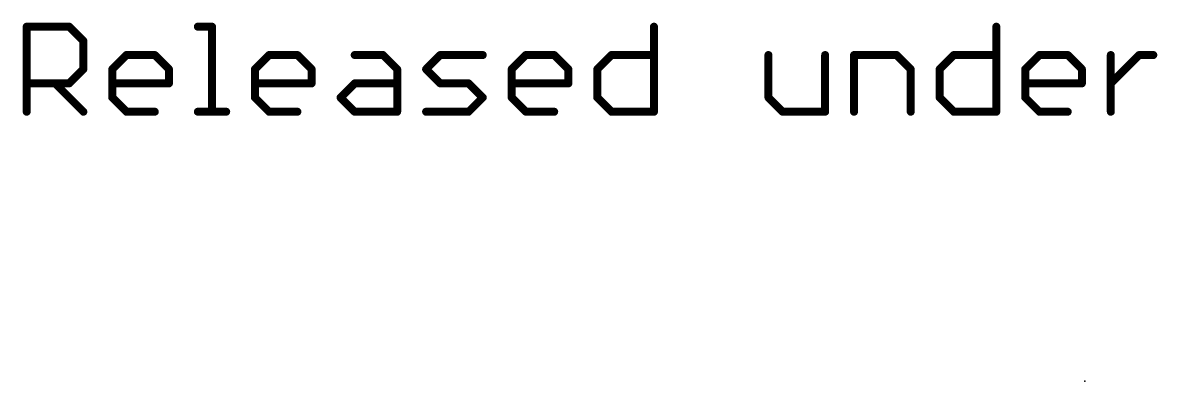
# Model space of a CAD drawing. Extents: x -29 to 78, y -28 to 63.
# Drawn here: x -29.21 to -7.51, y -24.13 to -17.27 of the extents above; entities that cross this region are included whole.
import ezdxf

# ---------------------------------------------------------------- set-up
doc = ezdxf.new("R2010")
doc.units = 0
doc.layers.add('23', color=53, linetype='CONTINUOUS')
doc.layers.add('51', color=53, linetype='CONTINUOUS')

msp = doc.modelspace()

# ---------------------------------------------------------------- linework, layer by layer
at = {"layer": '23'}
msp.add_point((-8.89, -24.13), dxfattribs=at)
at = {"layer": '51', "const_width": 0.1524}
for points in [[(-29.1338, -18.9738), (-29.1338, -17.3468)], [(-29.1338, -17.3468), (-28.3203, -17.3468)], [(-28.3203, -17.3468), (-28.0491, -17.618)], [(-25.8595, -17.3468), (-25.5883, -17.3468)], [(-25.5883, -17.3468), (-25.5883, -18.9738)], [(-17.1348, -17.3468), (-17.1348, -18.9738)], [(-10.5861, -17.3468), (-10.5861, -18.9738)], [(-28.0491, -17.618), (-28.0491, -18.1603)], [(-27.4966, -18.1603), (-27.2255, -17.8891)], [(-27.2255, -17.8891), (-26.6832, -17.8891)], [(-26.6832, -17.8891), (-26.412, -18.1603)], [(-24.7681, -18.1603), (-24.4969, -17.8891)], [(-24.4969, -17.8891), (-23.9546, -17.8891)], [(-23.9546, -17.8891), (-23.6834, -18.1603)], [(-22.8597, -17.8891), (-22.3174, -17.8891)], [(-22.3174, -17.8891), (-22.0462, -18.1603)], [(-21.4937, -18.1603), (-21.2226, -17.8891)], [(-21.2226, -17.8891), (-20.4091, -17.8891)], [(-19.8566, -18.1603), (-19.5854, -17.8891)], [(-19.5854, -17.8891), (-19.0431, -17.8891)], [(-19.0431, -17.8891), (-18.7719, -18.1603)], [(-18.2194, -18.1603), (-17.9483, -17.8891)], [(-17.9483, -17.8891), (-17.1348, -17.8891)], [(-14.9451, -17.8891), (-14.9451, -18.7026)], [(-13.8605, -18.9738), (-13.8605, -17.8891)], [(-13.308, -18.9738), (-13.308, -17.8891)], [(-13.308, -17.8891), (-12.4945, -17.8891)], [(-12.4945, -17.8891), (-12.2233, -18.1603)], [(-11.6708, -18.1603), (-11.3996, -17.8891)], [(-11.3996, -17.8891), (-10.5861, -17.8891)], [(-10.0336, -18.1603), (-9.7625, -17.8891)], [(-9.7625, -17.8891), (-9.2202, -17.8891)], [(-9.2202, -17.8891), (-8.949, -18.1603)], [(-8.3965, -18.9738), (-8.3965, -17.8891)], [(-8.3965, -18.4315), (-7.8542, -17.8891)], [(-7.8542, -17.8891), (-7.583, -17.8891)], [(-28.0491, -18.1603), (-28.3203, -18.4315)], [(-27.4966, -18.7026), (-27.4966, -18.1603)], [(-26.412, -18.1603), (-26.412, -18.4315)], [(-24.7681, -18.7026), (-24.7681, -18.1603)], [(-23.6834, -18.1603), (-23.6834, -18.4315)], [(-22.0462, -18.1603), (-22.0462, -18.9738)], [(-21.2226, -18.4315), (-21.4937, -18.1603)], [(-19.8566, -18.7026), (-19.8566, -18.1603)], [(-18.7719, -18.1603), (-18.7719, -18.4315)], [(-18.2194, -18.7026), (-18.2194, -18.1603)], [(-12.2233, -18.1603), (-12.2233, -18.9738)], [(-11.6708, -18.7026), (-11.6708, -18.1603)], [(-10.0336, -18.7026), (-10.0336, -18.1603)], [(-8.949, -18.1603), (-8.949, -18.4315)], [(-28.3203, -18.4315), (-29.1338, -18.4315)], [(-28.5915, -18.4315), (-28.0491, -18.9738)], [(-26.412, -18.4315), (-27.4966, -18.4315)], [(-23.6834, -18.4315), (-24.7681, -18.4315)], [(-23.1309, -18.7026), (-22.8597, -18.4315)], [(-22.8597, -18.4315), (-22.0462, -18.4315)], [(-20.6802, -18.4315), (-21.2226, -18.4315)], [(-20.4091, -18.7026), (-20.6802, -18.4315)], [(-18.7719, -18.4315), (-19.8566, -18.4315)], [(-8.949, -18.4315), (-10.0336, -18.4315)], [(-27.2255, -18.9738), (-27.4966, -18.7026)], [(-24.4969, -18.9738), (-24.7681, -18.7026)], [(-22.8597, -18.9738), (-23.1309, -18.7026)], [(-20.6802, -18.9738), (-20.4091, -18.7026)], [(-19.5854, -18.9738), (-19.8566, -18.7026)], [(-17.9483, -18.9738), (-18.2194, -18.7026)], [(-14.9451, -18.7026), (-14.674, -18.9738)], [(-11.3996, -18.9738), (-11.6708, -18.7026)], [(-9.7625, -18.9738), (-10.0336, -18.7026)], [(-26.6832, -18.9738), (-27.2255, -18.9738)], [(-25.8595, -18.9738), (-25.3172, -18.9738)], [(-23.9546, -18.9738), (-24.4969, -18.9738)], [(-22.0462, -18.9738), (-22.8597, -18.9738)], [(-21.4937, -18.9738), (-20.6802, -18.9738)], [(-19.0431, -18.9738), (-19.5854, -18.9738)], [(-17.1348, -18.9738), (-17.9483, -18.9738)], [(-14.674, -18.9738), (-13.8605, -18.9738)], [(-10.5861, -18.9738), (-11.3996, -18.9738)], [(-9.2202, -18.9738), (-9.7625, -18.9738)]]:
    msp.add_lwpolyline(points, dxfattribs=at)
at = {"layer": '51', "const_width": 0.0762}
for points in [[(-29.0957, -17.3468, 1), (-29.1719, -17.3468)], [(-29.1338, -17.3087, 1), (-29.1338, -17.3849)], [(-28.2934, -17.3199, 1), (-28.3472, -17.3738)], [(-28.3203, -17.3849, 1), (-28.3203, -17.3087)], [(-25.8595, -17.3087, 1), (-25.8595, -17.3849)], [(-25.5502, -17.3468, 1), (-25.6264, -17.3468)], [(-25.5883, -17.3849, 1), (-25.5883, -17.3087)], [(-17.0967, -17.3468, 1), (-17.1729, -17.3468)], [(-10.548, -17.3468, 1), (-10.6242, -17.3468)], [(-28.011, -17.618, 1), (-28.0872, -17.618)], [(-28.0761, -17.6449, 1), (-28.0222, -17.591)], [(-27.2255, -17.851, 1), (-27.2255, -17.9272)], [(-27.1985, -17.9161, 1), (-27.2524, -17.8622)], [(-26.6562, -17.8622, 1), (-26.7101, -17.9161)], [(-26.6832, -17.9272, 1), (-26.6832, -17.851)], [(-24.4969, -17.851, 1), (-24.4969, -17.9272)], [(-24.4699, -17.9161, 1), (-24.5238, -17.8622)], [(-23.9276, -17.8622, 1), (-23.9815, -17.9161)], [(-23.9546, -17.9272, 1), (-23.9546, -17.851)], [(-22.8597, -17.851, 1), (-22.8597, -17.9272)], [(-22.2905, -17.8622, 1), (-22.3443, -17.9161)], [(-22.3174, -17.9272, 1), (-22.3174, -17.851)], [(-21.2226, -17.851, 1), (-21.2226, -17.9272)], [(-21.1956, -17.9161, 1), (-21.2495, -17.8622)], [(-20.4091, -17.9272, 1), (-20.4091, -17.851)], [(-19.5854, -17.851, 1), (-19.5854, -17.9272)], [(-19.5585, -17.9161, 1), (-19.6124, -17.8622)], [(-19.0161, -17.8622, 1), (-19.07, -17.9161)], [(-19.0431, -17.9272, 1), (-19.0431, -17.851)], [(-17.9483, -17.851, 1), (-17.9483, -17.9272)], [(-17.9213, -17.9161, 1), (-17.9752, -17.8622)], [(-17.1348, -17.9272, 1), (-17.1348, -17.851)], [(-14.907, -17.8891, 1), (-14.9832, -17.8891)], [(-13.8224, -17.8891, 1), (-13.8986, -17.8891)], [(-13.2699, -17.8891, 1), (-13.3461, -17.8891)], [(-13.308, -17.851, 1), (-13.308, -17.9272)], [(-12.4675, -17.8622, 1), (-12.5214, -17.9161)], [(-12.4945, -17.9272, 1), (-12.4945, -17.851)], [(-11.3996, -17.851, 1), (-11.3996, -17.9272)], [(-11.3727, -17.9161, 1), (-11.4266, -17.8622)], [(-10.5861, -17.9272, 1), (-10.5861, -17.851)], [(-9.7625, -17.851, 1), (-9.7625, -17.9272)], [(-9.7355, -17.9161, 1), (-9.7894, -17.8622)], [(-9.1932, -17.8622, 1), (-9.2471, -17.9161)], [(-9.2202, -17.9272, 1), (-9.2202, -17.851)], [(-8.3584, -17.8891, 1), (-8.4346, -17.8891)], [(-7.8542, -17.851, 1), (-7.8542, -17.9272)], [(-7.8272, -17.9161, 1), (-7.8811, -17.8622)], [(-7.583, -17.9272, 1), (-7.583, -17.851)], [(-28.0872, -18.1603, 1), (-28.011, -18.1603)], [(-28.0222, -18.1872, 1), (-28.0761, -18.1334)], [(-27.4585, -18.1603, 1), (-27.5347, -18.1603)], [(-27.5236, -18.1334, 1), (-27.4697, -18.1872)], [(-26.3739, -18.1603, 1), (-26.4501, -18.1603)], [(-26.4389, -18.1872, 1), (-26.385, -18.1334)], [(-24.73, -18.1603, 1), (-24.8062, -18.1603)], [(-24.795, -18.1334, 1), (-24.7411, -18.1872)], [(-23.6453, -18.1603, 1), (-23.7215, -18.1603)], [(-23.7103, -18.1872, 1), (-23.6564, -18.1334)], [(-22.0081, -18.1603, 1), (-22.0843, -18.1603)], [(-22.0732, -18.1872, 1), (-22.0193, -18.1334)], [(-21.4668, -18.1334, 1), (-21.5207, -18.1872)], [(-21.5207, -18.1334, 1), (-21.4668, -18.1872)], [(-19.8185, -18.1603, 1), (-19.8947, -18.1603)], [(-19.8835, -18.1334, 1), (-19.8296, -18.1872)], [(-18.7338, -18.1603, 1), (-18.81, -18.1603)], [(-18.7989, -18.1872, 1), (-18.745, -18.1334)], [(-18.1813, -18.1603, 1), (-18.2575, -18.1603)], [(-18.2464, -18.1334, 1), (-18.1925, -18.1872)], [(-12.1852, -18.1603, 1), (-12.2614, -18.1603)], [(-12.2502, -18.1872, 1), (-12.1964, -18.1334)], [(-11.6327, -18.1603, 1), (-11.7089, -18.1603)], [(-11.6977, -18.1334, 1), (-11.6439, -18.1872)], [(-9.9955, -18.1603, 1), (-10.0717, -18.1603)], [(-10.0606, -18.1334, 1), (-10.0067, -18.1872)], [(-8.9109, -18.1603, 1), (-8.9871, -18.1603)], [(-8.9759, -18.1872, 1), (-8.922, -18.1334)], [(-29.1338, -18.3934, 1), (-29.1338, -18.4696)], [(-28.5645, -18.4045, 1), (-28.6184, -18.4584)], [(-28.3472, -18.4045, 1), (-28.2934, -18.4584)], [(-28.3203, -18.4696, 1), (-28.3203, -18.3934)], [(-27.4966, -18.3934, 1), (-27.4966, -18.4696)], [(-26.4501, -18.4315, 1), (-26.3739, -18.4315)], [(-26.412, -18.4696, 1), (-26.412, -18.3934)], [(-24.7681, -18.3934, 1), (-24.7681, -18.4696)], [(-23.7215, -18.4315, 1), (-23.6453, -18.4315)], [(-23.6834, -18.4696, 1), (-23.6834, -18.3934)], [(-22.8597, -18.3934, 1), (-22.8597, -18.4696)], [(-22.8328, -18.4584, 1), (-22.8867, -18.4045)], [(-22.0462, -18.4696, 1), (-22.0462, -18.3934)], [(-21.2226, -18.3934, 1), (-21.2226, -18.4696)], [(-21.2495, -18.4584, 1), (-21.1956, -18.4045)], [(-20.6533, -18.4045, 1), (-20.7072, -18.4584)], [(-20.6802, -18.4696, 1), (-20.6802, -18.3934)], [(-19.8566, -18.3934, 1), (-19.8566, -18.4696)], [(-18.81, -18.4315, 1), (-18.7338, -18.4315)], [(-18.7719, -18.4696, 1), (-18.7719, -18.3934)], [(-10.0336, -18.3934, 1), (-10.0336, -18.4696)], [(-8.9871, -18.4315, 1), (-8.9109, -18.4315)], [(-8.949, -18.4696, 1), (-8.949, -18.3934)], [(-8.4234, -18.4045, 1), (-8.3695, -18.4584)], [(-27.4697, -18.6757, 1), (-27.5236, -18.7296)], [(-27.5347, -18.7026, 1), (-27.4585, -18.7026)], [(-24.7411, -18.6757, 1), (-24.795, -18.7296)], [(-24.8062, -18.7026, 1), (-24.73, -18.7026)], [(-23.104, -18.6757, 1), (-23.1578, -18.7296)], [(-23.1578, -18.6757, 1), (-23.104, -18.7296)], [(-20.3821, -18.7296, 1), (-20.436, -18.6757)], [(-20.436, -18.7296, 1), (-20.3821, -18.6757)], [(-19.8296, -18.6757, 1), (-19.8835, -18.7296)], [(-19.8947, -18.7026, 1), (-19.8185, -18.7026)], [(-18.1925, -18.6757, 1), (-18.2464, -18.7296)], [(-18.2575, -18.7026, 1), (-18.1813, -18.7026)], [(-14.9182, -18.6757, 1), (-14.9721, -18.7296)], [(-14.9832, -18.7026, 1), (-14.907, -18.7026)], [(-11.6439, -18.6757, 1), (-11.6977, -18.7296)], [(-11.7089, -18.7026, 1), (-11.6327, -18.7026)], [(-10.0067, -18.6757, 1), (-10.0606, -18.7296)], [(-10.0717, -18.7026, 1), (-9.9955, -18.7026)], [(-29.1719, -18.9738, 1), (-29.0957, -18.9738)], [(-28.0761, -19.0007, 1), (-28.0222, -18.9469)], [(-27.2255, -18.9357, 1), (-27.2255, -19.0119)], [(-27.2524, -19.0007, 1), (-27.1985, -18.9469)], [(-26.6832, -19.0119, 1), (-26.6832, -18.9357)], [(-25.8595, -18.9357, 1), (-25.8595, -19.0119)], [(-25.6264, -18.9738, 1), (-25.5502, -18.9738)], [(-25.3172, -19.0119, 1), (-25.3172, -18.9357)], [(-24.4969, -18.9357, 1), (-24.4969, -19.0119)], [(-24.5238, -19.0007, 1), (-24.4699, -18.9469)], [(-23.9546, -19.0119, 1), (-23.9546, -18.9357)], [(-22.8597, -18.9357, 1), (-22.8597, -19.0119)], [(-22.8867, -19.0007, 1), (-22.8328, -18.9469)], [(-22.0843, -18.9738, 1), (-22.0081, -18.9738)], [(-22.0462, -19.0119, 1), (-22.0462, -18.9357)], [(-21.4937, -18.9357, 1), (-21.4937, -19.0119)], [(-20.7072, -18.9469, 1), (-20.6533, -19.0007)], [(-20.6802, -19.0119, 1), (-20.6802, -18.9357)], [(-19.5854, -18.9357, 1), (-19.5854, -19.0119)], [(-19.6124, -19.0007, 1), (-19.5585, -18.9469)], [(-19.0431, -19.0119, 1), (-19.0431, -18.9357)], [(-17.9483, -18.9357, 1), (-17.9483, -19.0119)], [(-17.9752, -19.0007, 1), (-17.9213, -18.9469)], [(-17.1729, -18.9738, 1), (-17.0967, -18.9738)], [(-17.1348, -19.0119, 1), (-17.1348, -18.9357)], [(-14.674, -18.9357, 1), (-14.674, -19.0119)], [(-14.7009, -19.0007, 1), (-14.647, -18.9469)], [(-13.8986, -18.9738, 1), (-13.8224, -18.9738)], [(-13.8605, -19.0119, 1), (-13.8605, -18.9357)], [(-13.3461, -18.9738, 1), (-13.2699, -18.9738)], [(-12.2614, -18.9738, 1), (-12.1852, -18.9738)], [(-11.3996, -18.9357, 1), (-11.3996, -19.0119)], [(-11.4266, -19.0007, 1), (-11.3727, -18.9469)], [(-10.6242, -18.9738, 1), (-10.548, -18.9738)], [(-10.5861, -19.0119, 1), (-10.5861, -18.9357)], [(-9.7625, -18.9357, 1), (-9.7625, -19.0119)], [(-9.7894, -19.0007, 1), (-9.7355, -18.9469)], [(-9.2202, -19.0119, 1), (-9.2202, -18.9357)], [(-8.4346, -18.9738, 1), (-8.3584, -18.9738)]]:
    msp.add_lwpolyline(points, format="xyb", dxfattribs=at)

doc.saveas('drawing.dxf')
